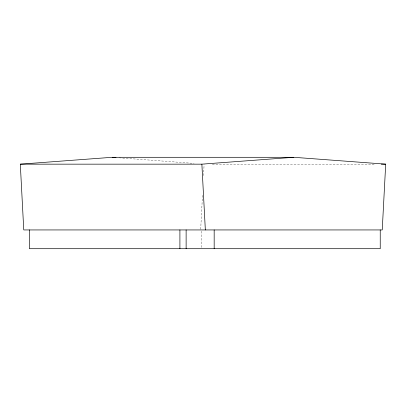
<?xml version="1.0" encoding="UTF-8"?>
<svg xmlns="http://www.w3.org/2000/svg" width="406" height="406" viewBox="0 0 406 406"><rect width="100%" height="100%" fill="white"/><g stroke="black" fill="none" stroke-linecap="round" stroke-linejoin="round"><path stroke-width="0.3" stroke-dasharray="2.03 1.52" d="M200.696 229.309L202.492 195.154M203.523 175.549L204.091 164.795M212.348 164.161L374.946 164.161M119.136 157.812L194.053 163.41M201.67 231.192L201.67 248.081"/><path stroke-width="0.61" d="M385.7 164.161L382.239 229.943L23.761 229.943L20.3 164.161L112.213 157.295L293.787 157.295L385.7 164.161L381.27 164.161M20.3 164.161L201.878 164.161L293.787 157.295M112.213 157.295L115.989 157.574M201.878 164.161L205.34 229.943M380.234 229.943L380.234 248.705L29.389 248.705L29.389 229.943M214.17 229.943L214.17 248.705M186.126 229.943L186.126 248.705M179.909 229.943L179.909 248.705"/></g></svg>
